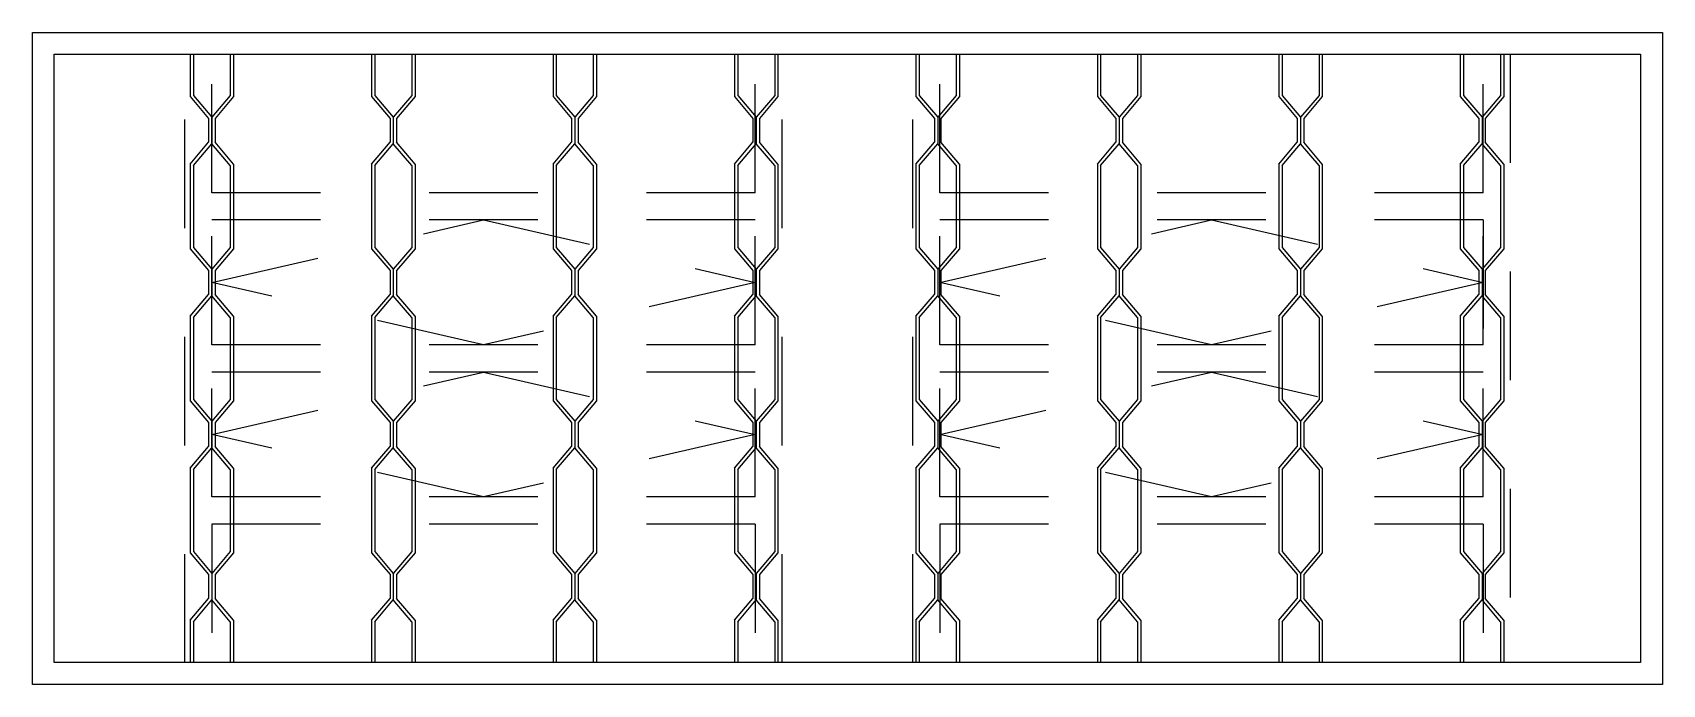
# Model space of a CAD drawing. Header units: millimetres. Extents: x 339.63 to 341.13, y 1312.05 to 1312.65.
import ezdxf

# ---------------------------------------------------------------- set-up
doc = ezdxf.new("R2010")
doc.units = ezdxf.units.MM
doc.header["$LTSCALE"] = 0.5
doc.linetypes.add('HIDDEN2', pattern=[0.1875, 0.125, -0.0625])
doc.layers.add('Gravia_Janelas', color=1, linetype='Continuous')
doc.layers.add('Gravia_Janelas_hidden2', color=1, linetype='HIDDEN2')

msp = doc.modelspace()

# ---------------------------------------------------------------- linework, layer by layer
at = {"layer": 'Gravia_Janelas', "color": 2}
for p, q in [((339.6276, 1312.6518), (341.1276, 1312.6518)), ((339.6276, 1312.0518), (339.6276, 1312.6518)), ((341.1276, 1312.6518), (341.1276, 1312.0518)), ((341.1276, 1312.0518), (339.6276, 1312.0518))]:
    msp.add_line(p, q, dxfattribs=at)
at = {"layer": 'Gravia_Janelas'}
for p, q in [((339.6476, 1312.6318), (341.1076, 1312.6318)), ((339.6476, 1312.0718), (339.6476, 1312.6318)), ((339.7726, 1312.6318), (339.8126, 1312.6318)), ((339.7726, 1312.6318), (339.7726, 1312.5928)), ((339.7756, 1312.6318), (339.7756, 1312.594)), ((339.8096, 1312.6318), (339.8096, 1312.594)), ((339.8126, 1312.6318), (339.8126, 1312.5928)), ((339.9396, 1312.6318), (339.9796, 1312.6318)), ((339.9396, 1312.6318), (339.9396, 1312.5928)), ((339.9426, 1312.6318), (339.9426, 1312.594)), ((339.9766, 1312.6318), (339.9766, 1312.594)), ((339.9796, 1312.6318), (339.9796, 1312.5928)), ((340.1066, 1312.6318), (340.1466, 1312.6318)), ((340.1066, 1312.6318), (340.1066, 1312.5928)), ((340.1096, 1312.6318), (340.1096, 1312.594)), ((340.1436, 1312.6318), (340.1436, 1312.594)), ((340.1466, 1312.6318), (340.1466, 1312.5928)), ((340.2736, 1312.6318), (340.3136, 1312.6318)), ((340.2736, 1312.6318), (340.2736, 1312.5928)), ((340.2766, 1312.6318), (340.2766, 1312.594)), ((340.3106, 1312.6318), (340.3106, 1312.594)), ((340.3136, 1312.6318), (340.3136, 1312.5928)), ((340.4406, 1312.6318), (340.4806, 1312.6318)), ((340.4406, 1312.6318), (340.4406, 1312.5928)), ((340.4436, 1312.6318), (340.4436, 1312.594)), ((340.4776, 1312.6318), (340.4776, 1312.594)), ((340.4806, 1312.6318), (340.4806, 1312.5928)), ((340.6076, 1312.6318), (340.6476, 1312.6318)), ((340.6076, 1312.6318), (340.6076, 1312.5928)), ((340.6106, 1312.6318), (340.6106, 1312.594)), ((340.6446, 1312.6318), (340.6446, 1312.594)), ((340.6476, 1312.6318), (340.6476, 1312.5928)), ((340.7746, 1312.6318), (340.8146, 1312.6318)), ((340.7746, 1312.6318), (340.7746, 1312.5928)), ((340.7776, 1312.6318), (340.7776, 1312.594)), ((340.8116, 1312.6318), (340.8116, 1312.594)), ((340.8146, 1312.6318), (340.8146, 1312.5928)), ((340.9416, 1312.6318), (340.9816, 1312.6318)), ((340.9416, 1312.6318), (340.9416, 1312.5928)), ((340.9446, 1312.6318), (340.9446, 1312.594)), ((340.9786, 1312.6318), (340.9786, 1312.594)), ((340.9816, 1312.6318), (340.9816, 1312.5928)), ((341.1076, 1312.6318), (341.1076, 1312.0718)), ((339.7726, 1312.5928), (339.7896, 1312.5728)), ((339.7756, 1312.594), (339.7926, 1312.574)), ((339.8096, 1312.594), (339.7926, 1312.574)), ((339.8126, 1312.5928), (339.7956, 1312.5728)), ((339.9396, 1312.5928), (339.9566, 1312.5728)), ((339.9426, 1312.594), (339.9596, 1312.574)), ((339.9766, 1312.594), (339.9596, 1312.574)), ((339.9796, 1312.5928), (339.9626, 1312.5728)), ((340.1066, 1312.5928), (340.1236, 1312.5728)), ((340.1096, 1312.594), (340.1266, 1312.574)), ((340.1436, 1312.594), (340.1266, 1312.574)), ((340.1466, 1312.5928), (340.1296, 1312.5728)), ((340.2736, 1312.5928), (340.2906, 1312.5728)), ((340.2766, 1312.594), (340.2936, 1312.574)), ((340.3106, 1312.594), (340.2936, 1312.574)), ((340.3136, 1312.5928), (340.2966, 1312.5728)), ((340.4406, 1312.5928), (340.4576, 1312.5728)), ((340.4436, 1312.594), (340.4606, 1312.574)), ((340.4776, 1312.594), (340.4606, 1312.574)), ((340.4806, 1312.5928), (340.4636, 1312.5728)), ((340.6076, 1312.5928), (340.6246, 1312.5728)), ((340.6106, 1312.594), (340.6276, 1312.574)), ((340.6446, 1312.594), (340.6276, 1312.574)), ((340.6476, 1312.5928), (340.6306, 1312.5728)), ((340.7746, 1312.5928), (340.7916, 1312.5728)), ((340.7776, 1312.594), (340.7946, 1312.574)), ((340.8116, 1312.594), (340.7946, 1312.574)), ((340.8146, 1312.5928), (340.7976, 1312.5728)), ((340.9416, 1312.5928), (340.9586, 1312.5728)), ((340.9446, 1312.594), (340.9616, 1312.574)), ((340.9786, 1312.594), (340.9616, 1312.574)), ((340.9816, 1312.5928), (340.9646, 1312.5728)), ((339.7896, 1312.5728), (339.7896, 1312.5618)), ((339.7896, 1312.5618), (339.7896, 1312.5508)), ((339.7926, 1312.574), (339.7926, 1312.5618)), ((339.7926, 1312.574), (339.7926, 1312.5618)), ((339.7926, 1312.5618), (339.7926, 1312.5495)), ((339.7926, 1312.5618), (339.7926, 1312.5495)), ((339.7956, 1312.5728), (339.7956, 1312.5618)), ((339.7956, 1312.5618), (339.7956, 1312.5508)), ((339.9566, 1312.5728), (339.9566, 1312.5618)), ((339.9566, 1312.5618), (339.9566, 1312.5508)), ((339.9596, 1312.574), (339.9596, 1312.5618)), ((339.9596, 1312.574), (339.9596, 1312.5618)), ((339.9596, 1312.5618), (339.9596, 1312.5495)), ((339.9596, 1312.5618), (339.9596, 1312.5495)), ((339.9626, 1312.5728), (339.9626, 1312.5618)), ((339.9626, 1312.5618), (339.9626, 1312.5508)), ((340.1236, 1312.5728), (340.1236, 1312.5618)), ((340.1236, 1312.5618), (340.1236, 1312.5508)), ((340.1266, 1312.574), (340.1266, 1312.5618)), ((340.1266, 1312.574), (340.1266, 1312.5618)), ((340.1266, 1312.5618), (340.1266, 1312.5495)), ((340.1266, 1312.5618), (340.1266, 1312.5495)), ((340.1296, 1312.5728), (340.1296, 1312.5618)), ((340.1296, 1312.5618), (340.1296, 1312.5508)), ((340.2906, 1312.5728), (340.2906, 1312.5618)), ((340.2906, 1312.5618), (340.2906, 1312.5508)), ((340.2936, 1312.574), (340.2936, 1312.5618)), ((340.2936, 1312.574), (340.2936, 1312.5618)), ((340.2936, 1312.5618), (340.2936, 1312.5495)), ((340.2936, 1312.5618), (340.2936, 1312.5495)), ((340.2966, 1312.5728), (340.2966, 1312.5618)), ((340.2966, 1312.5618), (340.2966, 1312.5508)), ((340.4576, 1312.5728), (340.4576, 1312.5618)), ((340.4576, 1312.5618), (340.4576, 1312.5508)), ((340.4606, 1312.574), (340.4606, 1312.5618)), ((340.4606, 1312.574), (340.4606, 1312.5618)), ((340.4606, 1312.5618), (340.4606, 1312.5495)), ((340.4606, 1312.5618), (340.4606, 1312.5495)), ((340.4636, 1312.5728), (340.4636, 1312.5618)), ((340.4636, 1312.5618), (340.4636, 1312.5508)), ((340.6246, 1312.5728), (340.6246, 1312.5618)), ((340.6246, 1312.5618), (340.6246, 1312.5508)), ((340.6276, 1312.574), (340.6276, 1312.5618)), ((340.6276, 1312.574), (340.6276, 1312.5618)), ((340.6276, 1312.5618), (340.6276, 1312.5495)), ((340.6276, 1312.5618), (340.6276, 1312.5495)), ((340.6306, 1312.5728), (340.6306, 1312.5618)), ((340.6306, 1312.5618), (340.6306, 1312.5508)), ((340.7916, 1312.5728), (340.7916, 1312.5618)), ((340.7916, 1312.5618), (340.7916, 1312.5508)), ((340.7946, 1312.574), (340.7946, 1312.5618)), ((340.7946, 1312.574), (340.7946, 1312.5618)), ((340.7946, 1312.5618), (340.7946, 1312.5495)), ((340.7946, 1312.5618), (340.7946, 1312.5495)), ((340.7976, 1312.5728), (340.7976, 1312.5618)), ((340.7976, 1312.5618), (340.7976, 1312.5508)), ((340.9586, 1312.5728), (340.9586, 1312.5618)), ((340.9586, 1312.5618), (340.9586, 1312.5508)), ((340.9616, 1312.574), (340.9616, 1312.5618)), ((340.9616, 1312.574), (340.9616, 1312.5618)), ((340.9616, 1312.5618), (340.9616, 1312.5495)), ((340.9616, 1312.5618), (340.9616, 1312.5495)), ((340.9646, 1312.5728), (340.9646, 1312.5618)), ((340.9646, 1312.5618), (340.9646, 1312.5508)), ((339.7726, 1312.5308), (339.7896, 1312.5508)), ((339.7756, 1312.5295), (339.7926, 1312.5495)), ((339.8096, 1312.5295), (339.7926, 1312.5495)), ((339.8126, 1312.5308), (339.7956, 1312.5508)), ((339.9396, 1312.5308), (339.9566, 1312.5508)), ((339.9426, 1312.5295), (339.9596, 1312.5495)), ((339.9766, 1312.5295), (339.9596, 1312.5495)), ((339.9796, 1312.5308), (339.9626, 1312.5508)), ((340.1066, 1312.5308), (340.1236, 1312.5508)), ((340.1096, 1312.5295), (340.1266, 1312.5495)), ((340.1436, 1312.5295), (340.1266, 1312.5495)), ((340.1466, 1312.5308), (340.1296, 1312.5508)), ((340.2736, 1312.5308), (340.2906, 1312.5508)), ((340.2766, 1312.5295), (340.2936, 1312.5495)), ((340.3106, 1312.5295), (340.2936, 1312.5495)), ((340.3136, 1312.5308), (340.2966, 1312.5508)), ((340.4406, 1312.5308), (340.4576, 1312.5508)), ((340.4436, 1312.5295), (340.4606, 1312.5495)), ((340.4776, 1312.5295), (340.4606, 1312.5495)), ((340.4806, 1312.5308), (340.4636, 1312.5508)), ((340.6076, 1312.5308), (340.6246, 1312.5508)), ((340.6106, 1312.5295), (340.6276, 1312.5495)), ((340.6446, 1312.5295), (340.6276, 1312.5495)), ((340.6476, 1312.5308), (340.6306, 1312.5508)), ((340.7746, 1312.5308), (340.7916, 1312.5508)), ((340.7776, 1312.5295), (340.7946, 1312.5495)), ((340.8116, 1312.5295), (340.7946, 1312.5495)), ((340.8146, 1312.5308), (340.7976, 1312.5508)), ((340.9416, 1312.5308), (340.9586, 1312.5508)), ((340.9446, 1312.5295), (340.9616, 1312.5495)), ((340.9786, 1312.5295), (340.9616, 1312.5495)), ((340.9816, 1312.5308), (340.9646, 1312.5508)), ((339.7726, 1312.5308), (339.7726, 1312.4528)), ((339.8126, 1312.5308), (339.8126, 1312.4528)), ((339.9396, 1312.5308), (339.9396, 1312.4528)), ((339.9796, 1312.5308), (339.9796, 1312.4528)), ((340.1066, 1312.5308), (340.1066, 1312.4528)), ((340.1466, 1312.5308), (340.1466, 1312.4528)), ((340.2736, 1312.5308), (340.2736, 1312.4528)), ((340.3136, 1312.5308), (340.3136, 1312.4528)), ((340.4406, 1312.5308), (340.4406, 1312.4528)), ((340.4806, 1312.5308), (340.4806, 1312.4528)), ((340.6076, 1312.5308), (340.6076, 1312.4528)), ((340.6476, 1312.5308), (340.6476, 1312.4528)), ((340.7746, 1312.5308), (340.7746, 1312.4528)), ((340.8146, 1312.5308), (340.8146, 1312.4528)), ((340.9416, 1312.5308), (340.9416, 1312.4528)), ((340.9816, 1312.5308), (340.9816, 1312.4528)), ((339.7756, 1312.5295), (339.7756, 1312.454)), ((339.8096, 1312.5295), (339.8096, 1312.454)), ((339.9426, 1312.5295), (339.9426, 1312.454)), ((339.9766, 1312.5295), (339.9766, 1312.454)), ((340.1096, 1312.5295), (340.1096, 1312.454)), ((340.1436, 1312.5295), (340.1436, 1312.454)), ((340.2766, 1312.5295), (340.2766, 1312.454)), ((340.3106, 1312.5295), (340.3106, 1312.454)), ((340.4436, 1312.5295), (340.4436, 1312.454)), ((340.4776, 1312.5295), (340.4776, 1312.454)), ((340.6106, 1312.5295), (340.6106, 1312.454)), ((340.6446, 1312.5295), (340.6446, 1312.454)), ((340.7776, 1312.5295), (340.7776, 1312.454)), ((340.8116, 1312.5295), (340.8116, 1312.454)), ((340.9446, 1312.5295), (340.9446, 1312.454)), ((340.9786, 1312.5295), (340.9786, 1312.454)), ((339.7726, 1312.4528), (339.7896, 1312.4328)), ((339.7756, 1312.454), (339.7926, 1312.434)), ((339.8096, 1312.454), (339.7926, 1312.434)), ((339.8126, 1312.4528), (339.7956, 1312.4328)), ((339.9396, 1312.4528), (339.9566, 1312.4328)), ((339.9426, 1312.454), (339.9596, 1312.434)), ((339.9766, 1312.454), (339.9596, 1312.434)), ((339.9796, 1312.4528), (339.9626, 1312.4328)), ((340.1066, 1312.4528), (340.1236, 1312.4328)), ((340.1096, 1312.454), (340.1266, 1312.434)), ((340.1436, 1312.454), (340.1266, 1312.434)), ((340.1466, 1312.4528), (340.1296, 1312.4328)), ((340.2736, 1312.4528), (340.2906, 1312.4328)), ((340.2766, 1312.454), (340.2936, 1312.434)), ((340.3106, 1312.454), (340.2936, 1312.434)), ((340.3136, 1312.4528), (340.2966, 1312.4328)), ((340.4406, 1312.4528), (340.4576, 1312.4328)), ((340.4436, 1312.454), (340.4606, 1312.434)), ((340.4776, 1312.454), (340.4606, 1312.434)), ((340.4806, 1312.4528), (340.4636, 1312.4328)), ((340.6076, 1312.4528), (340.6246, 1312.4328)), ((340.6106, 1312.454), (340.6276, 1312.434)), ((340.6446, 1312.454), (340.6276, 1312.434)), ((340.6476, 1312.4528), (340.6306, 1312.4328)), ((340.7746, 1312.4528), (340.7916, 1312.4328)), ((340.7776, 1312.454), (340.7946, 1312.434)), ((340.8116, 1312.454), (340.7946, 1312.434)), ((340.8146, 1312.4528), (340.7976, 1312.4328)), ((340.9416, 1312.4528), (340.9586, 1312.4328)), ((340.9446, 1312.454), (340.9616, 1312.434)), ((340.9786, 1312.454), (340.9616, 1312.434)), ((340.9816, 1312.4528), (340.9646, 1312.4328)), ((339.7896, 1312.4328), (339.7896, 1312.4218)), ((339.7926, 1312.434), (339.7926, 1312.4218)), ((339.7926, 1312.434), (339.7926, 1312.4218)), ((339.7956, 1312.4328), (339.7956, 1312.4218)), ((339.9566, 1312.4328), (339.9566, 1312.4218)), ((339.9596, 1312.434), (339.9596, 1312.4218)), ((339.9596, 1312.434), (339.9596, 1312.4218)), ((339.9626, 1312.4328), (339.9626, 1312.4218)), ((340.1236, 1312.4328), (340.1236, 1312.4218)), ((340.1266, 1312.434), (340.1266, 1312.4218)), ((340.1266, 1312.434), (340.1266, 1312.4218)), ((340.1296, 1312.4328), (340.1296, 1312.4218)), ((340.2906, 1312.4328), (340.2906, 1312.4218)), ((340.2936, 1312.434), (340.2936, 1312.4218)), ((340.2936, 1312.434), (340.2936, 1312.4218)), ((340.2966, 1312.4328), (340.2966, 1312.4218)), ((340.4576, 1312.4328), (340.4576, 1312.4218)), ((340.4606, 1312.434), (340.4606, 1312.4218)), ((340.4606, 1312.434), (340.4606, 1312.4218)), ((340.4636, 1312.4328), (340.4636, 1312.4218)), ((340.6246, 1312.4328), (340.6246, 1312.4218)), ((340.6276, 1312.434), (340.6276, 1312.4218)), ((340.6276, 1312.434), (340.6276, 1312.4218)), ((340.6306, 1312.4328), (340.6306, 1312.4218)), ((340.7916, 1312.4328), (340.7916, 1312.4218)), ((340.7946, 1312.434), (340.7946, 1312.4218)), ((340.7946, 1312.434), (340.7946, 1312.4218)), ((340.7976, 1312.4328), (340.7976, 1312.4218)), ((340.9586, 1312.4328), (340.9586, 1312.4218)), ((340.9616, 1312.434), (340.9616, 1312.4218)), ((340.9616, 1312.434), (340.9616, 1312.4218)), ((340.9646, 1312.4328), (340.9646, 1312.4218)), ((339.7726, 1312.3908), (339.7896, 1312.4108)), ((339.7896, 1312.4218), (339.7896, 1312.4108)), ((339.7926, 1312.4218), (339.7926, 1312.4095)), ((339.7926, 1312.4218), (339.7926, 1312.4095)), ((339.7956, 1312.4218), (339.7956, 1312.4108)), ((339.8126, 1312.3908), (339.7956, 1312.4108)), ((339.9396, 1312.3908), (339.9566, 1312.4108)), ((339.9566, 1312.4218), (339.9566, 1312.4108)), ((339.9596, 1312.4218), (339.9596, 1312.4095)), ((339.9596, 1312.4218), (339.9596, 1312.4095)), ((339.9626, 1312.4218), (339.9626, 1312.4108)), ((339.9796, 1312.3908), (339.9626, 1312.4108)), ((340.1066, 1312.3908), (340.1236, 1312.4108)), ((340.1236, 1312.4218), (340.1236, 1312.4108)), ((340.1266, 1312.4218), (340.1266, 1312.4095)), ((340.1266, 1312.4218), (340.1266, 1312.4095)), ((340.1296, 1312.4218), (340.1296, 1312.4108)), ((340.1466, 1312.3908), (340.1296, 1312.4108)), ((340.2736, 1312.3908), (340.2906, 1312.4108)), ((340.2906, 1312.4218), (340.2906, 1312.4108)), ((340.2936, 1312.4218), (340.2936, 1312.4095)), ((340.2936, 1312.4218), (340.2936, 1312.4095)), ((340.2966, 1312.4218), (340.2966, 1312.4108)), ((340.3136, 1312.3908), (340.2966, 1312.4108)), ((340.4406, 1312.3908), (340.4576, 1312.4108)), ((340.4576, 1312.4218), (340.4576, 1312.4108)), ((340.4606, 1312.4218), (340.4606, 1312.4095)), ((340.4606, 1312.4218), (340.4606, 1312.4095)), ((340.4636, 1312.4218), (340.4636, 1312.4108)), ((340.4806, 1312.3908), (340.4636, 1312.4108)), ((340.6076, 1312.3908), (340.6246, 1312.4108)), ((340.6246, 1312.4218), (340.6246, 1312.4108)), ((340.6276, 1312.4218), (340.6276, 1312.4095)), ((340.6276, 1312.4218), (340.6276, 1312.4095)), ((340.6306, 1312.4218), (340.6306, 1312.4108)), ((340.6476, 1312.3908), (340.6306, 1312.4108)), ((340.7746, 1312.3908), (340.7916, 1312.4108)), ((340.7916, 1312.4218), (340.7916, 1312.4108)), ((340.7946, 1312.4218), (340.7946, 1312.4095)), ((340.7946, 1312.4218), (340.7946, 1312.4095)), ((340.7976, 1312.4218), (340.7976, 1312.4108)), ((340.8146, 1312.3908), (340.7976, 1312.4108)), ((340.9416, 1312.3908), (340.9586, 1312.4108)), ((340.9586, 1312.4218), (340.9586, 1312.4108)), ((340.9616, 1312.4218), (340.9616, 1312.4095)), ((340.9616, 1312.4218), (340.9616, 1312.4095)), ((340.9646, 1312.4218), (340.9646, 1312.4108)), ((340.9816, 1312.3908), (340.9646, 1312.4108)), ((339.7756, 1312.3895), (339.7926, 1312.4095)), ((339.8096, 1312.3895), (339.7926, 1312.4095)), ((339.9426, 1312.3895), (339.9596, 1312.4095)), ((339.9766, 1312.3895), (339.9596, 1312.4095)), ((340.1096, 1312.3895), (340.1266, 1312.4095)), ((340.1436, 1312.3895), (340.1266, 1312.4095)), ((340.2766, 1312.3895), (340.2936, 1312.4095)), ((340.3106, 1312.3895), (340.2936, 1312.4095)), ((340.4436, 1312.3895), (340.4606, 1312.4095)), ((340.4776, 1312.3895), (340.4606, 1312.4095)), ((340.6106, 1312.3895), (340.6276, 1312.4095)), ((340.6446, 1312.3895), (340.6276, 1312.4095)), ((340.7776, 1312.3895), (340.7946, 1312.4095)), ((340.8116, 1312.3895), (340.7946, 1312.4095)), ((340.9446, 1312.3895), (340.9616, 1312.4095)), ((340.9786, 1312.3895), (340.9616, 1312.4095)), ((339.7726, 1312.3908), (339.7726, 1312.3718)), ((339.7756, 1312.3895), (339.7756, 1312.3718)), ((339.8096, 1312.3895), (339.8096, 1312.3718)), ((339.8126, 1312.3908), (339.8126, 1312.3718)), ((339.9396, 1312.3908), (339.9396, 1312.3718)), ((339.9426, 1312.3895), (339.9426, 1312.3718)), ((339.9766, 1312.3895), (339.9766, 1312.3718)), ((339.9796, 1312.3908), (339.9796, 1312.3718)), ((340.1066, 1312.3908), (340.1066, 1312.3718)), ((340.1096, 1312.3895), (340.1096, 1312.3718)), ((340.1436, 1312.3895), (340.1436, 1312.3718)), ((340.1466, 1312.3908), (340.1466, 1312.3718)), ((340.2736, 1312.3908), (340.2736, 1312.3718)), ((340.2766, 1312.3895), (340.2766, 1312.3718)), ((340.3106, 1312.3895), (340.3106, 1312.3718)), ((340.3136, 1312.3908), (340.3136, 1312.3718)), ((340.4406, 1312.3908), (340.4406, 1312.3718)), ((340.4436, 1312.3895), (340.4436, 1312.3718)), ((340.4776, 1312.3895), (340.4776, 1312.3718)), ((340.4806, 1312.3908), (340.4806, 1312.3718)), ((340.6076, 1312.3908), (340.6076, 1312.3718)), ((340.6106, 1312.3895), (340.6106, 1312.3718)), ((340.6446, 1312.3895), (340.6446, 1312.3718)), ((340.6476, 1312.3908), (340.6476, 1312.3718)), ((340.7746, 1312.3908), (340.7746, 1312.3718)), ((340.7776, 1312.3895), (340.7776, 1312.3718)), ((340.8116, 1312.3895), (340.8116, 1312.3718)), ((340.8146, 1312.3908), (340.8146, 1312.3718)), ((340.9416, 1312.3908), (340.9416, 1312.3718)), ((340.9446, 1312.3895), (340.9446, 1312.3718)), ((340.9786, 1312.3895), (340.9786, 1312.3718)), ((340.9816, 1312.3908), (340.9816, 1312.3718)), ((339.7726, 1312.3718), (339.7726, 1312.3318)), ((339.7756, 1312.3718), (339.7756, 1312.3318)), ((339.8096, 1312.3718), (339.8096, 1312.3318)), ((339.8126, 1312.3718), (339.8126, 1312.3318)), ((339.9396, 1312.3718), (339.9396, 1312.3318)), ((339.9426, 1312.3718), (339.9426, 1312.3318)), ((339.9766, 1312.3718), (339.9766, 1312.3318)), ((339.9796, 1312.3718), (339.9796, 1312.3318)), ((340.1066, 1312.3718), (340.1066, 1312.3318)), ((340.1096, 1312.3718), (340.1096, 1312.3318)), ((340.1436, 1312.3718), (340.1436, 1312.3318)), ((340.1466, 1312.3718), (340.1466, 1312.3318)), ((340.2736, 1312.3718), (340.2736, 1312.3318)), ((340.2766, 1312.3718), (340.2766, 1312.3318)), ((340.3106, 1312.3718), (340.3106, 1312.3318)), ((340.3136, 1312.3718), (340.3136, 1312.3318)), ((340.4406, 1312.3718), (340.4406, 1312.3318)), ((340.4436, 1312.3718), (340.4436, 1312.3318)), ((340.4776, 1312.3718), (340.4776, 1312.3318)), ((340.4806, 1312.3718), (340.4806, 1312.3318)), ((340.6076, 1312.3718), (340.6076, 1312.3318)), ((340.6106, 1312.3718), (340.6106, 1312.3318)), ((340.6446, 1312.3718), (340.6446, 1312.3318)), ((340.6476, 1312.3718), (340.6476, 1312.3318)), ((340.7746, 1312.3718), (340.7746, 1312.3318)), ((340.7776, 1312.3718), (340.7776, 1312.3318)), ((340.8116, 1312.3718), (340.8116, 1312.3318)), ((340.8146, 1312.3718), (340.8146, 1312.3318)), ((340.9416, 1312.3718), (340.9416, 1312.3318)), ((340.9446, 1312.3718), (340.9446, 1312.3318)), ((340.9786, 1312.3718), (340.9786, 1312.3318)), ((340.9816, 1312.3718), (340.9816, 1312.3318)), ((339.7726, 1312.3318), (339.7726, 1312.3128)), ((339.7756, 1312.3318), (339.7756, 1312.314)), ((339.8096, 1312.3318), (339.8096, 1312.314)), ((339.8126, 1312.3318), (339.8126, 1312.3128)), ((339.9396, 1312.3318), (339.9396, 1312.3128)), ((339.9426, 1312.3318), (339.9426, 1312.314)), ((339.9766, 1312.3318), (339.9766, 1312.314)), ((339.9796, 1312.3318), (339.9796, 1312.3128)), ((340.1066, 1312.3318), (340.1066, 1312.3128)), ((340.1096, 1312.3318), (340.1096, 1312.314)), ((340.1436, 1312.3318), (340.1436, 1312.314)), ((340.1466, 1312.3318), (340.1466, 1312.3128)), ((340.2736, 1312.3318), (340.2736, 1312.3128)), ((340.2766, 1312.3318), (340.2766, 1312.314)), ((340.3106, 1312.3318), (340.3106, 1312.314)), ((340.3136, 1312.3318), (340.3136, 1312.3128)), ((340.4406, 1312.3318), (340.4406, 1312.3128)), ((340.4436, 1312.3318), (340.4436, 1312.314)), ((340.4776, 1312.3318), (340.4776, 1312.314)), ((340.4806, 1312.3318), (340.4806, 1312.3128)), ((340.6076, 1312.3318), (340.6076, 1312.3128)), ((340.6106, 1312.3318), (340.6106, 1312.314)), ((340.6446, 1312.3318), (340.6446, 1312.314)), ((340.6476, 1312.3318), (340.6476, 1312.3128)), ((340.7746, 1312.3318), (340.7746, 1312.3128)), ((340.7776, 1312.3318), (340.7776, 1312.314)), ((340.8116, 1312.3318), (340.8116, 1312.314)), ((340.8146, 1312.3318), (340.8146, 1312.3128)), ((340.9416, 1312.3318), (340.9416, 1312.3128)), ((340.9446, 1312.3318), (340.9446, 1312.314)), ((340.9786, 1312.3318), (340.9786, 1312.314)), ((340.9816, 1312.3318), (340.9816, 1312.3128)), ((339.7726, 1312.3128), (339.7896, 1312.2928)), ((339.7756, 1312.314), (339.7926, 1312.294)), ((339.8096, 1312.314), (339.7926, 1312.294)), ((339.8126, 1312.3128), (339.7956, 1312.2928)), ((339.9396, 1312.3128), (339.9566, 1312.2928)), ((339.9426, 1312.314), (339.9596, 1312.294)), ((339.9766, 1312.314), (339.9596, 1312.294)), ((339.9796, 1312.3128), (339.9626, 1312.2928)), ((340.1066, 1312.3128), (340.1236, 1312.2928)), ((340.1096, 1312.314), (340.1266, 1312.294)), ((340.1436, 1312.314), (340.1266, 1312.294)), ((340.1466, 1312.3128), (340.1296, 1312.2928)), ((340.2736, 1312.3128), (340.2906, 1312.2928)), ((340.2766, 1312.314), (340.2936, 1312.294)), ((340.3106, 1312.314), (340.2936, 1312.294)), ((340.3136, 1312.3128), (340.2966, 1312.2928)), ((340.4406, 1312.3128), (340.4576, 1312.2928)), ((340.4436, 1312.314), (340.4606, 1312.294)), ((340.4776, 1312.314), (340.4606, 1312.294)), ((340.4806, 1312.3128), (340.4636, 1312.2928)), ((340.6076, 1312.3128), (340.6246, 1312.2928)), ((340.6106, 1312.314), (340.6276, 1312.294)), ((340.6446, 1312.314), (340.6276, 1312.294)), ((340.6476, 1312.3128), (340.6306, 1312.2928)), ((340.7746, 1312.3128), (340.7916, 1312.2928)), ((340.7776, 1312.314), (340.7946, 1312.294)), ((340.8116, 1312.314), (340.7946, 1312.294)), ((340.8146, 1312.3128), (340.7976, 1312.2928)), ((340.9416, 1312.3128), (340.9586, 1312.2928)), ((340.9446, 1312.314), (340.9616, 1312.294)), ((340.9786, 1312.314), (340.9616, 1312.294)), ((340.9816, 1312.3128), (340.9646, 1312.2928)), ((339.7896, 1312.2928), (339.7896, 1312.2818)), ((339.7926, 1312.294), (339.7926, 1312.2818)), ((339.7926, 1312.294), (339.7926, 1312.2818)), ((339.7956, 1312.2928), (339.7956, 1312.2818)), ((339.9566, 1312.2928), (339.9566, 1312.2818)), ((339.9596, 1312.294), (339.9596, 1312.2818)), ((339.9596, 1312.294), (339.9596, 1312.2818)), ((339.9626, 1312.2928), (339.9626, 1312.2818)), ((340.1236, 1312.2928), (340.1236, 1312.2818)), ((340.1266, 1312.294), (340.1266, 1312.2818)), ((340.1266, 1312.294), (340.1266, 1312.2818)), ((340.1296, 1312.2928), (340.1296, 1312.2818)), ((340.2906, 1312.2928), (340.2906, 1312.2818)), ((340.2936, 1312.294), (340.2936, 1312.2818)), ((340.2936, 1312.294), (340.2936, 1312.2818)), ((340.2966, 1312.2928), (340.2966, 1312.2818)), ((340.4576, 1312.2928), (340.4576, 1312.2818)), ((340.4606, 1312.294), (340.4606, 1312.2818)), ((340.4606, 1312.294), (340.4606, 1312.2818)), ((340.4636, 1312.2928), (340.4636, 1312.2818)), ((340.6246, 1312.2928), (340.6246, 1312.2818)), ((340.6276, 1312.294), (340.6276, 1312.2818)), ((340.6276, 1312.294), (340.6276, 1312.2818)), ((340.6306, 1312.2928), (340.6306, 1312.2818)), ((340.7916, 1312.2928), (340.7916, 1312.2818)), ((340.7946, 1312.294), (340.7946, 1312.2818)), ((340.7946, 1312.294), (340.7946, 1312.2818)), ((340.7976, 1312.2928), (340.7976, 1312.2818)), ((340.9586, 1312.2928), (340.9586, 1312.2818)), ((340.9616, 1312.294), (340.9616, 1312.2818)), ((340.9616, 1312.294), (340.9616, 1312.2818)), ((340.9646, 1312.2928), (340.9646, 1312.2818)), ((339.7896, 1312.2818), (339.7896, 1312.2708)), ((339.7926, 1312.2818), (339.7926, 1312.2695)), ((339.7926, 1312.2818), (339.7926, 1312.2695)), ((339.7956, 1312.2818), (339.7956, 1312.2708)), ((339.9566, 1312.2818), (339.9566, 1312.2708)), ((339.9596, 1312.2818), (339.9596, 1312.2695)), ((339.9596, 1312.2818), (339.9596, 1312.2695)), ((339.9626, 1312.2818), (339.9626, 1312.2708)), ((340.1236, 1312.2818), (340.1236, 1312.2708)), ((340.1266, 1312.2818), (340.1266, 1312.2695)), ((340.1266, 1312.2818), (340.1266, 1312.2695)), ((340.1296, 1312.2818), (340.1296, 1312.2708)), ((340.2906, 1312.2818), (340.2906, 1312.2708)), ((340.2936, 1312.2818), (340.2936, 1312.2695)), ((340.2936, 1312.2818), (340.2936, 1312.2695)), ((340.2966, 1312.2818), (340.2966, 1312.2708)), ((340.4576, 1312.2818), (340.4576, 1312.2708)), ((340.4606, 1312.2818), (340.4606, 1312.2695)), ((340.4606, 1312.2818), (340.4606, 1312.2695)), ((340.4636, 1312.2818), (340.4636, 1312.2708)), ((340.6246, 1312.2818), (340.6246, 1312.2708)), ((340.6276, 1312.2818), (340.6276, 1312.2695)), ((340.6276, 1312.2818), (340.6276, 1312.2695)), ((340.6306, 1312.2818), (340.6306, 1312.2708)), ((340.7916, 1312.2818), (340.7916, 1312.2708)), ((340.7946, 1312.2818), (340.7946, 1312.2695)), ((340.7946, 1312.2818), (340.7946, 1312.2695)), ((340.7976, 1312.2818), (340.7976, 1312.2708)), ((340.9586, 1312.2818), (340.9586, 1312.2708)), ((340.9616, 1312.2818), (340.9616, 1312.2695)), ((340.9616, 1312.2818), (340.9616, 1312.2695)), ((340.9646, 1312.2818), (340.9646, 1312.2708)), ((339.7726, 1312.2508), (339.7896, 1312.2708)), ((339.7756, 1312.2495), (339.7926, 1312.2695)), ((339.8096, 1312.2495), (339.7926, 1312.2695)), ((339.8126, 1312.2508), (339.7956, 1312.2708)), ((339.9396, 1312.2508), (339.9566, 1312.2708)), ((339.9426, 1312.2495), (339.9596, 1312.2695)), ((339.9766, 1312.2495), (339.9596, 1312.2695)), ((339.9796, 1312.2508), (339.9626, 1312.2708)), ((340.1066, 1312.2508), (340.1236, 1312.2708)), ((340.1096, 1312.2495), (340.1266, 1312.2695)), ((340.1436, 1312.2495), (340.1266, 1312.2695)), ((340.1466, 1312.2508), (340.1296, 1312.2708)), ((340.2736, 1312.2508), (340.2906, 1312.2708)), ((340.2766, 1312.2495), (340.2936, 1312.2695)), ((340.3106, 1312.2495), (340.2936, 1312.2695)), ((340.3136, 1312.2508), (340.2966, 1312.2708)), ((340.4406, 1312.2508), (340.4576, 1312.2708)), ((340.4436, 1312.2495), (340.4606, 1312.2695)), ((340.4776, 1312.2495), (340.4606, 1312.2695)), ((340.4806, 1312.2508), (340.4636, 1312.2708)), ((340.6076, 1312.2508), (340.6246, 1312.2708)), ((340.6106, 1312.2495), (340.6276, 1312.2695)), ((340.6446, 1312.2495), (340.6276, 1312.2695)), ((340.6476, 1312.2508), (340.6306, 1312.2708)), ((340.7746, 1312.2508), (340.7916, 1312.2708)), ((340.7776, 1312.2495), (340.7946, 1312.2695)), ((340.8116, 1312.2495), (340.7946, 1312.2695)), ((340.8146, 1312.2508), (340.7976, 1312.2708)), ((340.9416, 1312.2508), (340.9586, 1312.2708)), ((340.9446, 1312.2495), (340.9616, 1312.2695)), ((340.9786, 1312.2495), (340.9616, 1312.2695)), ((340.9816, 1312.2508), (340.9646, 1312.2708)), ((339.7726, 1312.2508), (339.7726, 1312.1728)), ((339.7756, 1312.2495), (339.7756, 1312.174)), ((339.8096, 1312.2495), (339.8096, 1312.174)), ((339.8126, 1312.2508), (339.8126, 1312.1728)), ((339.9396, 1312.2508), (339.9396, 1312.1728)), ((339.9426, 1312.2495), (339.9426, 1312.174)), ((339.9766, 1312.2495), (339.9766, 1312.174)), ((339.9796, 1312.2508), (339.9796, 1312.1728)), ((340.1066, 1312.2508), (340.1066, 1312.1728)), ((340.1096, 1312.2495), (340.1096, 1312.174)), ((340.1436, 1312.2495), (340.1436, 1312.174)), ((340.1466, 1312.2508), (340.1466, 1312.1728)), ((340.2736, 1312.2508), (340.2736, 1312.1728)), ((340.2766, 1312.2495), (340.2766, 1312.174)), ((340.3106, 1312.2495), (340.3106, 1312.174)), ((340.3136, 1312.2508), (340.3136, 1312.1728)), ((340.4406, 1312.2508), (340.4406, 1312.1728)), ((340.4436, 1312.2495), (340.4436, 1312.174)), ((340.4776, 1312.2495), (340.4776, 1312.174)), ((340.4806, 1312.2508), (340.4806, 1312.1728)), ((340.6076, 1312.2508), (340.6076, 1312.1728)), ((340.6106, 1312.2495), (340.6106, 1312.174)), ((340.6446, 1312.2495), (340.6446, 1312.174)), ((340.6476, 1312.2508), (340.6476, 1312.1728)), ((340.7746, 1312.2508), (340.7746, 1312.1728)), ((340.7776, 1312.2495), (340.7776, 1312.174)), ((340.8116, 1312.2495), (340.8116, 1312.174)), ((340.8146, 1312.2508), (340.8146, 1312.1728)), ((340.9416, 1312.2508), (340.9416, 1312.1728)), ((340.9446, 1312.2495), (340.9446, 1312.174)), ((340.9786, 1312.2495), (340.9786, 1312.174)), ((340.9816, 1312.2508), (340.9816, 1312.1728)), ((339.7726, 1312.1728), (339.7896, 1312.1528)), ((339.7756, 1312.174), (339.7926, 1312.154)), ((339.8096, 1312.174), (339.7926, 1312.154)), ((339.8126, 1312.1728), (339.7956, 1312.1528)), ((339.9396, 1312.1728), (339.9566, 1312.1528)), ((339.9426, 1312.174), (339.9596, 1312.154)), ((339.9766, 1312.174), (339.9596, 1312.154)), ((339.9796, 1312.1728), (339.9626, 1312.1528)), ((340.1066, 1312.1728), (340.1236, 1312.1528)), ((340.1096, 1312.174), (340.1266, 1312.154)), ((340.1436, 1312.174), (340.1266, 1312.154)), ((340.1466, 1312.1728), (340.1296, 1312.1528)), ((340.2736, 1312.1728), (340.2906, 1312.1528)), ((340.2766, 1312.174), (340.2936, 1312.154)), ((340.3106, 1312.174), (340.2936, 1312.154)), ((340.3136, 1312.1728), (340.2966, 1312.1528)), ((340.4406, 1312.1728), (340.4576, 1312.1528)), ((340.4436, 1312.174), (340.4606, 1312.154)), ((340.4776, 1312.174), (340.4606, 1312.154)), ((340.4806, 1312.1728), (340.4636, 1312.1528)), ((340.6076, 1312.1728), (340.6246, 1312.1528)), ((340.6106, 1312.174), (340.6276, 1312.154)), ((340.6446, 1312.174), (340.6276, 1312.154)), ((340.6476, 1312.1728), (340.6306, 1312.1528)), ((340.7746, 1312.1728), (340.7916, 1312.1528)), ((340.7776, 1312.174), (340.7946, 1312.154)), ((340.8116, 1312.174), (340.7946, 1312.154)), ((340.8146, 1312.1728), (340.7976, 1312.1528)), ((340.9416, 1312.1728), (340.9586, 1312.1528)), ((340.9446, 1312.174), (340.9616, 1312.154)), ((340.9786, 1312.174), (340.9616, 1312.154)), ((340.9816, 1312.1728), (340.9646, 1312.1528)), ((339.7896, 1312.1528), (339.7896, 1312.1418)), ((339.7896, 1312.1418), (339.7896, 1312.1308)), ((339.7926, 1312.154), (339.7926, 1312.1418)), ((339.7926, 1312.154), (339.7926, 1312.1418)), ((339.7926, 1312.1418), (339.7926, 1312.1295)), ((339.7926, 1312.1418), (339.7926, 1312.1295)), ((339.7956, 1312.1528), (339.7956, 1312.1418)), ((339.7956, 1312.1418), (339.7956, 1312.1308)), ((339.9566, 1312.1528), (339.9566, 1312.1418)), ((339.9566, 1312.1418), (339.9566, 1312.1308)), ((339.9596, 1312.154), (339.9596, 1312.1418)), ((339.9596, 1312.154), (339.9596, 1312.1418)), ((339.9596, 1312.1418), (339.9596, 1312.1295)), ((339.9596, 1312.1418), (339.9596, 1312.1295)), ((339.9626, 1312.1528), (339.9626, 1312.1418)), ((339.9626, 1312.1418), (339.9626, 1312.1308)), ((340.1236, 1312.1528), (340.1236, 1312.1418)), ((340.1236, 1312.1418), (340.1236, 1312.1308)), ((340.1266, 1312.154), (340.1266, 1312.1418)), ((340.1266, 1312.154), (340.1266, 1312.1418)), ((340.1266, 1312.1418), (340.1266, 1312.1295)), ((340.1266, 1312.1418), (340.1266, 1312.1295)), ((340.1296, 1312.1528), (340.1296, 1312.1418)), ((340.1296, 1312.1418), (340.1296, 1312.1308)), ((340.2906, 1312.1528), (340.2906, 1312.1418)), ((340.2906, 1312.1418), (340.2906, 1312.1308)), ((340.2936, 1312.154), (340.2936, 1312.1418)), ((340.2936, 1312.154), (340.2936, 1312.1418)), ((340.2936, 1312.1418), (340.2936, 1312.1295)), ((340.2936, 1312.1418), (340.2936, 1312.1295)), ((340.2966, 1312.1528), (340.2966, 1312.1418)), ((340.2966, 1312.1418), (340.2966, 1312.1308)), ((340.4576, 1312.1528), (340.4576, 1312.1418)), ((340.4576, 1312.1418), (340.4576, 1312.1308)), ((340.4606, 1312.154), (340.4606, 1312.1418)), ((340.4606, 1312.154), (340.4606, 1312.1418)), ((340.4606, 1312.1418), (340.4606, 1312.1295)), ((340.4606, 1312.1418), (340.4606, 1312.1295)), ((340.4636, 1312.1528), (340.4636, 1312.1418)), ((340.4636, 1312.1418), (340.4636, 1312.1308)), ((340.6246, 1312.1528), (340.6246, 1312.1418)), ((340.6246, 1312.1418), (340.6246, 1312.1308)), ((340.6276, 1312.154), (340.6276, 1312.1418)), ((340.6276, 1312.154), (340.6276, 1312.1418)), ((340.6276, 1312.1418), (340.6276, 1312.1295)), ((340.6276, 1312.1418), (340.6276, 1312.1295)), ((340.6306, 1312.1528), (340.6306, 1312.1418)), ((340.6306, 1312.1418), (340.6306, 1312.1308)), ((340.7916, 1312.1528), (340.7916, 1312.1418)), ((340.7916, 1312.1418), (340.7916, 1312.1308)), ((340.7946, 1312.154), (340.7946, 1312.1418)), ((340.7946, 1312.154), (340.7946, 1312.1418)), ((340.7946, 1312.1418), (340.7946, 1312.1295)), ((340.7946, 1312.1418), (340.7946, 1312.1295)), ((340.7976, 1312.1528), (340.7976, 1312.1418)), ((340.7976, 1312.1418), (340.7976, 1312.1308)), ((340.9586, 1312.1528), (340.9586, 1312.1418)), ((340.9586, 1312.1418), (340.9586, 1312.1308)), ((340.9616, 1312.154), (340.9616, 1312.1418)), ((340.9616, 1312.154), (340.9616, 1312.1418)), ((340.9616, 1312.1418), (340.9616, 1312.1295)), ((340.9616, 1312.1418), (340.9616, 1312.1295)), ((340.9646, 1312.1528), (340.9646, 1312.1418)), ((340.9646, 1312.1418), (340.9646, 1312.1308)), ((339.7726, 1312.1108), (339.7896, 1312.1308)), ((339.7756, 1312.1095), (339.7926, 1312.1295)), ((339.8096, 1312.1095), (339.7926, 1312.1295)), ((339.8126, 1312.1108), (339.7956, 1312.1308)), ((339.9396, 1312.1108), (339.9566, 1312.1308)), ((339.9426, 1312.1095), (339.9596, 1312.1295)), ((339.9766, 1312.1095), (339.9596, 1312.1295)), ((339.9796, 1312.1108), (339.9626, 1312.1308)), ((340.1066, 1312.1108), (340.1236, 1312.1308)), ((340.1096, 1312.1095), (340.1266, 1312.1295)), ((340.1436, 1312.1095), (340.1266, 1312.1295)), ((340.1466, 1312.1108), (340.1296, 1312.1308)), ((340.2736, 1312.1108), (340.2906, 1312.1308)), ((340.2766, 1312.1095), (340.2936, 1312.1295)), ((340.3106, 1312.1095), (340.2936, 1312.1295)), ((340.3136, 1312.1108), (340.2966, 1312.1308)), ((340.4406, 1312.1108), (340.4576, 1312.1308)), ((340.4436, 1312.1095), (340.4606, 1312.1295)), ((340.4776, 1312.1095), (340.4606, 1312.1295)), ((340.4806, 1312.1108), (340.4636, 1312.1308)), ((340.6076, 1312.1108), (340.6246, 1312.1308)), ((340.6106, 1312.1095), (340.6276, 1312.1295)), ((340.6446, 1312.1095), (340.6276, 1312.1295)), ((340.6476, 1312.1108), (340.6306, 1312.1308)), ((340.7746, 1312.1108), (340.7916, 1312.1308)), ((340.7776, 1312.1095), (340.7946, 1312.1295)), ((340.8116, 1312.1095), (340.7946, 1312.1295)), ((340.8146, 1312.1108), (340.7976, 1312.1308)), ((340.9416, 1312.1108), (340.9586, 1312.1308)), ((340.9446, 1312.1095), (340.9616, 1312.1295)), ((340.9786, 1312.1095), (340.9616, 1312.1295)), ((340.9816, 1312.1108), (340.9646, 1312.1308)), ((339.7726, 1312.1108), (339.7726, 1312.0718)), ((339.8126, 1312.1108), (339.8126, 1312.0718)), ((339.9396, 1312.1108), (339.9396, 1312.0718)), ((339.9796, 1312.1108), (339.9796, 1312.0718)), ((340.1066, 1312.1108), (340.1066, 1312.0718)), ((340.1466, 1312.1108), (340.1466, 1312.0718)), ((340.2736, 1312.1108), (340.2736, 1312.0718)), ((340.3136, 1312.1108), (340.3136, 1312.0718)), ((340.4406, 1312.1108), (340.4406, 1312.0718)), ((340.4806, 1312.1108), (340.4806, 1312.0718)), ((340.6076, 1312.1108), (340.6076, 1312.0718)), ((340.6476, 1312.1108), (340.6476, 1312.0718)), ((340.7746, 1312.1108), (340.7746, 1312.0718)), ((340.8146, 1312.1108), (340.8146, 1312.0718)), ((340.9416, 1312.1108), (340.9416, 1312.0718)), ((340.9816, 1312.1108), (340.9816, 1312.0718)), ((339.7756, 1312.1095), (339.7756, 1312.0718)), ((339.8096, 1312.1095), (339.8096, 1312.0718)), ((339.9426, 1312.1095), (339.9426, 1312.0718)), ((339.9766, 1312.1095), (339.9766, 1312.0718)), ((340.1096, 1312.1095), (340.1096, 1312.0718)), ((340.1436, 1312.1095), (340.1436, 1312.0718)), ((340.2766, 1312.1095), (340.2766, 1312.0718)), ((340.3106, 1312.1095), (340.3106, 1312.0718)), ((340.4436, 1312.1095), (340.4436, 1312.0718)), ((340.4776, 1312.1095), (340.4776, 1312.0718)), ((340.6106, 1312.1095), (340.6106, 1312.0718)), ((340.6446, 1312.1095), (340.6446, 1312.0718)), ((340.7776, 1312.1095), (340.7776, 1312.0718)), ((340.8116, 1312.1095), (340.8116, 1312.0718)), ((340.9446, 1312.1095), (340.9446, 1312.0718)), ((340.9786, 1312.1095), (340.9786, 1312.0718)), ((341.1076, 1312.0718), (339.6476, 1312.0718))]:
    msp.add_line(p, q, dxfattribs=at)
at = {"layer": 'Gravia_Janelas', "linetype": 'HIDDEN2', "ltscale": 0.5}
for p, q in [((339.7676, 1312.0718), (339.7676, 1312.6318)), ((339.7926, 1312.5043), (339.7926, 1312.6318)), ((340.2926, 1312.5043), (340.2926, 1312.6318)), ((340.3176, 1312.0718), (340.3176, 1312.6318)), ((340.4376, 1312.0718), (340.4376, 1312.6318)), ((340.4626, 1312.5043), (340.4626, 1312.6318)), ((340.9626, 1312.5043), (340.9626, 1312.6318)), ((340.9876, 1312.6318), (340.9876, 1312.0718)), ((340.2926, 1312.5043), (339.7926, 1312.5043)), ((340.9626, 1312.5043), (340.4626, 1312.5043)), ((340.2926, 1312.4793), (339.7926, 1312.4793)), ((340.2926, 1312.4793), (339.7926, 1312.4793)), ((339.7926, 1312.3643), (339.7926, 1312.4793)), ((340.2926, 1312.3643), (340.2926, 1312.4793)), ((340.9626, 1312.4793), (340.4626, 1312.4793)), ((340.9626, 1312.4793), (340.4626, 1312.4793)), ((340.4626, 1312.3643), (340.4626, 1312.4793)), ((340.9626, 1312.4793), (340.9626, 1312.3643)), ((340.9626, 1312.3643), (340.9626, 1312.4793)), ((340.2926, 1312.3643), (339.7926, 1312.3643)), ((340.2926, 1312.3643), (339.7926, 1312.3643)), ((340.9626, 1312.3643), (340.4626, 1312.3643)), ((340.9626, 1312.3643), (340.4626, 1312.3643)), ((339.7926, 1312.2243), (339.7926, 1312.3393)), ((340.2926, 1312.3393), (339.7926, 1312.3393)), ((340.2926, 1312.2243), (340.2926, 1312.3393)), ((340.4626, 1312.2243), (340.4626, 1312.3393)), ((340.9626, 1312.3393), (340.4626, 1312.3393)), ((340.9626, 1312.3393), (340.4626, 1312.3393)), ((340.4626, 1312.2243), (340.4626, 1312.3393)), ((340.9626, 1312.2243), (340.9626, 1312.3393)), ((340.2926, 1312.2243), (339.7926, 1312.2243)), ((340.9626, 1312.2243), (340.4626, 1312.2243)), ((340.9626, 1312.2243), (340.4626, 1312.2243)), ((340.2926, 1312.1993), (339.7926, 1312.1993)), ((339.7926, 1312.1993), (339.7926, 1312.0718)), ((340.2926, 1312.1993), (340.2926, 1312.0718)), ((340.9626, 1312.1993), (340.4626, 1312.1993)), ((340.4626, 1312.1993), (340.4626, 1312.0718)), ((340.9626, 1312.1993), (340.9626, 1312.0718))]:
    msp.add_line(p, q, dxfattribs=at)
at = {"layer": 'Gravia_Janelas_hidden2'}
for p, q in [((339.7926, 1312.4218), (340.0426, 1312.4793)), ((340.0426, 1312.4793), (340.2926, 1312.4218)), ((340.4626, 1312.4218), (340.7126, 1312.4793)), ((340.7126, 1312.4793), (340.9626, 1312.4218)), ((340.0426, 1312.3643), (339.7926, 1312.4218)), ((340.2926, 1312.4218), (340.0426, 1312.3643)), ((340.7126, 1312.3643), (340.4626, 1312.4218)), ((340.9626, 1312.4218), (340.7126, 1312.3643)), ((339.7926, 1312.2818), (340.0426, 1312.3393)), ((340.0426, 1312.3393), (340.2926, 1312.2818)), ((340.4626, 1312.2818), (340.7126, 1312.3393)), ((340.7126, 1312.3393), (340.9626, 1312.2818)), ((340.0426, 1312.2243), (339.7926, 1312.2818)), ((340.2926, 1312.2818), (340.0426, 1312.2243)), ((340.7126, 1312.2243), (340.4626, 1312.2818)), ((340.9626, 1312.2818), (340.7126, 1312.2243))]:
    msp.add_line(p, q, dxfattribs=at)

doc.saveas('drawing.dxf')
